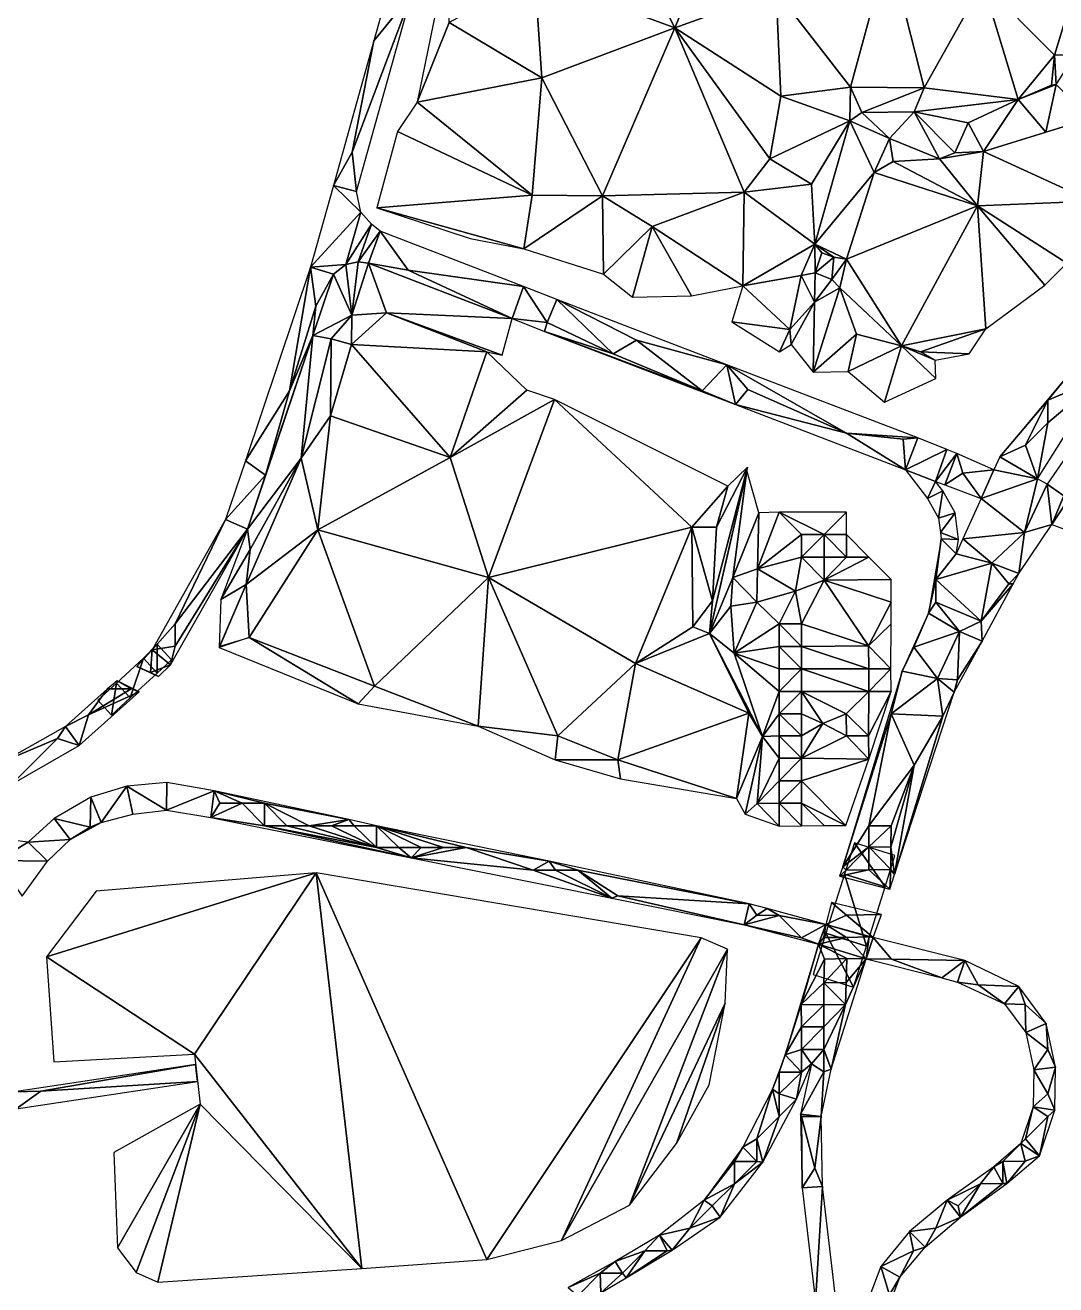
# Model space of a CAD drawing. Extents: x -30359 to 26190, y -30889 to 30041.
# Drawn here: x -3140 to -1629, y 517 to 2364 of the extents above; entities that cross this region are included whole.
import ezdxf

# ---------------------------------------------------------------- set-up
doc = ezdxf.new("R2010")
doc.units = 0

msp = doc.modelspace()

# ---------------------------------------------------------------- linework, layer by layer
at = {"layer": 'mg_to_dxf', "color": 251}
for points in [[(-2628.38, 2340.84), (-2573.38, 2408.84), (-2547.88, 2629.84)], [(-2265, 2510.84), (-2187, 2359.84), (-2119.75, 2521.84)], [(-2119.75, 2521.84), (-2187, 2359.84), (-2038.5, 2413.84)], [(-2564.75, 2250.84), (-2517.75, 2367.84), (-2514.38, 2496.84)], [(-2265, 2510.84), (-2392.25, 2435.84), (-2187, 2359.84)], [(-1929.5, 2272.84), (-1873.88, 2477.84), (-2038.5, 2413.84)], [(-1821.63, 2271.84), (-1873.88, 2477.84), (-1929.5, 2272.84)], [(-1873.88, 2477.84), (-1821.63, 2271.84), (-1735.5, 2425.84)], [(-2382.25, 2286.84), (-2392.25, 2435.84), (-2517.75, 2367.84)], [(-2187, 2359.84), (-2392.25, 2435.84), (-2382.25, 2286.84)], [(-1735.5, 2425.84), (-1821.63, 2271.84), (-1683.5, 2254.84)], [(-1683.5, 2254.84), (-1630.25, 2319.84), (-1735.5, 2425.84)], [(-1735.5, 2425.84), (-1630.25, 2319.84), (-1607.25, 2396.84)], [(-2653.75, 2119.84), (-2573.38, 2408.84), (-2660.25, 2177.84)], [(-2660.25, 2177.84), (-2573.38, 2408.84), (-2628.38, 2340.84)], [(-2187, 2359.84), (-2031.75, 2259.84), (-2038.5, 2413.84)], [(-2031.75, 2259.84), (-1929.5, 2272.84), (-2038.5, 2413.84)], [(-1630.25, 2319.84), (-1599.88, 2320.84), (-1607.25, 2396.84)], [(-2382.25, 2286.84), (-2517.75, 2367.84), (-2564.75, 2250.84)], [(-2187, 2359.84), (-2382.25, 2286.84), (-2293, 2113.84)], [(-2293, 2113.84), (-2085.38, 2118.84), (-2187, 2359.84)], [(-2048, 2167.84), (-2031.75, 2259.84), (-2187, 2359.84)], [(-2048, 2167.84), (-2187, 2359.84), (-2085.38, 2118.84)], [(-2660.25, 2177.84), (-2628.38, 2340.84), (-2687.5, 2128.84)], [(-1683.5, 2254.84), (-1634.63, 2275.84), (-1630.25, 2319.84)], [(-1630.25, 2319.84), (-1634.63, 2275.84), (-1628.25, 2276.84)], [(-1628.25, 2276.84), (-1599.88, 2320.84), (-1630.25, 2319.84)], [(-2564.75, 2250.84), (-2396.25, 2114.84), (-2382.25, 2286.84)], [(-2396.25, 2114.84), (-2293, 2113.84), (-2382.25, 2286.84)], [(-2031.75, 2259.84), (-1930.63, 2223.84), (-1929.5, 2272.84)], [(-1929.5, 2272.84), (-1930.63, 2223.84), (-1912.88, 2235.84)], [(-1912.88, 2235.84), (-1821.63, 2271.84), (-1929.5, 2272.84)], [(-1821.63, 2271.84), (-1912.88, 2235.84), (-1836, 2236.84)], [(-1683.5, 2254.84), (-1821.63, 2271.84), (-1836, 2236.84)], [(-1628.25, 2276.84), (-1634.63, 2275.84), (-1683.5, 2254.84)], [(-1628.25, 2276.84), (-1683.5, 2254.84), (-1643.38, 2206.84)], [(-1578.13, 2226.84), (-1628.25, 2276.84), (-1643.38, 2206.84)], [(-2048, 2167.84), (-1930.63, 2223.84), (-2031.75, 2259.84)], [(-1683.5, 2254.84), (-1836, 2236.84), (-1757.25, 2220.84)], [(-1757.25, 2220.84), (-1734.38, 2178.84), (-1683.5, 2254.84)], [(-1643.38, 2206.84), (-1683.5, 2254.84), (-1734.38, 2178.84)], [(-2396.25, 2114.84), (-2564.75, 2250.84), (-2593.5, 2207.84)], [(-1872.5, 2197.84), (-1912.88, 2235.84), (-1930.63, 2223.84)], [(-1836, 2236.84), (-1912.88, 2235.84), (-1872.5, 2197.84)], [(-1799, 2167.84), (-1836, 2236.84), (-1872.5, 2197.84)], [(-1799, 2167.84), (-1776.75, 2176.84), (-1836, 2236.84)], [(-1757.25, 2220.84), (-1836, 2236.84), (-1776.75, 2176.84)], [(-1986.63, 2130.84), (-1930.63, 2223.84), (-2048, 2167.84)], [(-1981.63, 2042.84), (-1930.63, 2223.84), (-1986.63, 2130.84)], [(-1930.63, 2223.84), (-1981.63, 2042.84), (-1894.63, 2147.84)], [(-1872.5, 2197.84), (-1930.63, 2223.84), (-1894.63, 2147.84)], [(-1734.38, 2178.84), (-1757.25, 2220.84), (-1776.75, 2176.84)], [(-1734.38, 2178.84), (-1575.88, 2105.84), (-1578.13, 2226.84)], [(-2396.25, 2114.84), (-2593.5, 2207.84), (-2624.13, 2095.84)], [(-1872.5, 2197.84), (-1894.63, 2147.84), (-1867.13, 2163.84)], [(-1799, 2167.84), (-1872.5, 2197.84), (-1867.13, 2163.84)], [(-2653.75, 2119.84), (-2660.25, 2177.84), (-2687.5, 2128.84)], [(-2085.38, 2118.84), (-1986.63, 2130.84), (-2048, 2167.84)], [(-1894.63, 2147.84), (-1743.13, 2098.84), (-1867.13, 2163.84)], [(-1867.13, 2163.84), (-1743.13, 2098.84), (-1799, 2167.84)], [(-1743.13, 2098.84), (-1734.38, 2178.84), (-1799, 2167.84)], [(-1799, 2167.84), (-1734.38, 2178.84), (-1776.75, 2176.84)], [(-1734.38, 2178.84), (-1743.13, 2098.84), (-1575.88, 2105.84)], [(-1981.63, 2042.84), (-1935.38, 2020.84), (-1894.63, 2147.84)], [(-1935.38, 2020.84), (-1743.13, 2098.84), (-1894.63, 2147.84)], [(-2721, 2008.84), (-2647.25, 2089.84), (-2687.5, 2128.84)], [(-2687.5, 2128.84), (-2647.25, 2089.84), (-2653.75, 2119.84)], [(-1986.63, 2130.84), (-2085.38, 2118.84), (-1981.63, 2042.84)], [(-2624.13, 2095.84), (-2408.25, 2035.84), (-2396.25, 2114.84)], [(-2396.25, 2114.84), (-2408.25, 2035.84), (-2293, 2113.84)], [(-2408.25, 2035.84), (-2291.5, 1998.84), (-2293, 2113.84)], [(-2293, 2113.84), (-2220.38, 2068.84), (-2085.38, 2118.84)], [(-2293, 2113.84), (-2291.5, 1998.84), (-2220.38, 2068.84)], [(-2087.38, 1981.84), (-2085.38, 2118.84), (-2220.38, 2068.84)], [(-1981.63, 2042.84), (-2085.38, 2118.84), (-2087.38, 1981.84)], [(-1612.25, 2014.84), (-1575.88, 2105.84), (-1743.13, 2098.84)], [(-2647.25, 2089.84), (-2721, 2008.84), (-2669.5, 2012.84)], [(-2631.75, 2071.84), (-2647.25, 2089.84), (-2669.5, 2012.84)], [(-2487.25, 2050.84), (-2408.25, 2035.84), (-2624.13, 2095.84)], [(-1854.88, 1893.84), (-1743.13, 2098.84), (-1935.38, 2020.84)], [(-1854.88, 1893.84), (-1731.38, 1918.84), (-1743.13, 2098.84)], [(-1731.38, 1918.84), (-1644.5, 1982.84), (-1743.13, 2098.84)], [(-1644.5, 1982.84), (-1612.25, 2014.84), (-1743.13, 2098.84)], [(-2669.5, 2012.84), (-2651.13, 2016.84), (-2631.75, 2071.84)], [(-2619.25, 2061.84), (-2631.75, 2071.84), (-2651.13, 2016.84)], [(-2291.5, 1998.84), (-2249, 1964.84), (-2220.38, 2068.84)], [(-2249, 1964.84), (-2162.88, 1966.84), (-2220.38, 2068.84)], [(-2162.88, 1966.84), (-2087.38, 1981.84), (-2220.38, 2068.84)], [(-2636, 2014.84), (-2619.25, 2061.84), (-2651.13, 2016.84)], [(-2619.25, 2061.84), (-2636, 2014.84), (-2578.25, 2004.84)], [(-2619.25, 2061.84), (-2578.25, 2004.84), (-2408.75, 1980.84)], [(-2001.75, 1996.84), (-1981.63, 2042.84), (-2087.38, 1981.84)], [(-1981.63, 2042.84), (-2001.75, 1996.84), (-1981.5, 2000.84)], [(-1981.63, 2042.84), (-1981.5, 2000.84), (-1971.38, 2029.84)], [(-1981.63, 2042.84), (-1971.38, 2029.84), (-1953.75, 2023.84)], [(-1981.63, 2042.84), (-1953.75, 2023.84), (-1935.38, 2020.84)], [(-2660.5, 1938.84), (-2651.13, 2016.84), (-2669.5, 2012.84)], [(-2660.5, 1938.84), (-2636, 2014.84), (-2651.13, 2016.84)], [(-2609.75, 1941.84), (-2636, 2014.84), (-2660.5, 1938.84)], [(-2425.63, 1933.84), (-2636, 2014.84), (-2609.75, 1941.84)], [(-2636, 2014.84), (-2425.63, 1933.84), (-2578.25, 2004.84)], [(-1953.75, 2023.84), (-1971.38, 2029.84), (-1981.5, 2000.84)], [(-1981.5, 2000.84), (-1956.88, 1990.84), (-1953.75, 2023.84)], [(-1953.75, 2023.84), (-1956.88, 1990.84), (-1935.38, 2020.84)], [(-1956.88, 1990.84), (-1945, 1978.84), (-1935.38, 2020.84)], [(-1935.38, 2020.84), (-1945, 1978.84), (-1854.88, 1893.84)], [(-2721, 2008.84), (-2816.75, 1724.84), (-2752.25, 1827.84)], [(-2721, 2008.84), (-2752.25, 1827.84), (-2713.63, 1951.84)], [(-2669.5, 2012.84), (-2721, 2008.84), (-2687.38, 1998.84)], [(-2721, 2008.84), (-2713.63, 1951.84), (-2687.38, 1998.84)], [(-2660.5, 1938.84), (-2687.38, 1998.84), (-2717.63, 1908.84)], [(-2713.63, 1951.84), (-2717.63, 1908.84), (-2687.38, 1998.84)], [(-2660.5, 1938.84), (-2669.5, 2012.84), (-2687.38, 1998.84)], [(-2578.25, 2004.84), (-2425.63, 1933.84), (-2408.75, 1980.84)], [(-2001.75, 1996.84), (-2087.38, 1981.84), (-2018.63, 1917.84)], [(-1982.25, 1957.84), (-2001.75, 1996.84), (-2018.63, 1917.84)], [(-1981.5, 2000.84), (-2001.75, 1996.84), (-1982.25, 1957.84)], [(-1956.88, 1990.84), (-1981.5, 2000.84), (-1982.25, 1957.84)], [(-2425.63, 1933.84), (-2374.5, 1927.84), (-2408.75, 1980.84)], [(-2359.88, 1961.84), (-2408.75, 1980.84), (-2374.5, 1927.84)], [(-2087.38, 1981.84), (-2103.5, 1928.84), (-2018.63, 1917.84)], [(-1945, 1978.84), (-1984.38, 1854.84), (-1920.75, 1910.84)], [(-1982.25, 1957.84), (-1984.38, 1854.84), (-1945, 1978.84)], [(-1956.88, 1990.84), (-1982.25, 1957.84), (-1945, 1978.84)], [(-1945, 1978.84), (-1920.75, 1910.84), (-1854.88, 1893.84)], [(-2374.5, 1927.84), (-2277.38, 1881.84), (-2359.88, 1961.84)], [(-2277.38, 1881.84), (-2243.5, 1901.84), (-2359.88, 1961.84)], [(-2243.5, 1901.84), (-2111, 1865.84), (-2359.88, 1961.84)], [(-1982.25, 1957.84), (-2018.63, 1917.84), (-2016.38, 1895.84)], [(-1984.38, 1854.84), (-1982.25, 1957.84), (-2016.38, 1895.84)], [(-2717.63, 1908.84), (-2713.63, 1951.84), (-2752.25, 1827.84)], [(-2609.75, 1941.84), (-2660.88, 1895.84), (-2462.88, 1884.84)], [(-2609.75, 1941.84), (-2660.5, 1938.84), (-2660.88, 1895.84)], [(-2609.75, 1941.84), (-2462.88, 1884.84), (-2440.38, 1879.84)], [(-2440.38, 1879.84), (-2425.63, 1933.84), (-2609.75, 1941.84)], [(-2690.75, 1903.84), (-2660.5, 1938.84), (-2717.63, 1908.84)], [(-2690.75, 1903.84), (-2660.88, 1895.84), (-2660.5, 1938.84)], [(-2374.5, 1927.84), (-2425.63, 1933.84), (-2378, 1914.84)], [(-2277.38, 1881.84), (-2374.5, 1927.84), (-2378, 1914.84)], [(-2033.63, 1884.84), (-2018.63, 1917.84), (-2103.5, 1928.84)], [(-2717.63, 1908.84), (-2813.5, 1624.84), (-2735.13, 1728.84)], [(-2717.63, 1908.84), (-2752.25, 1827.84), (-2787.13, 1703.84)], [(-2690.75, 1903.84), (-2717.63, 1908.84), (-2735.13, 1728.84)], [(-2691.88, 1790.84), (-2690.75, 1903.84), (-2735.13, 1728.84)], [(-2691.88, 1790.84), (-2660.88, 1895.84), (-2690.75, 1903.84)], [(-2378, 1914.84), (-2147.13, 1827.84), (-2277.38, 1881.84)], [(-2098, 1807.84), (-2147.13, 1827.84), (-2378, 1914.84)], [(-2033.63, 1884.84), (-2016.38, 1895.84), (-2018.63, 1917.84)], [(-1920.75, 1910.84), (-1984.38, 1854.84), (-1933.13, 1855.84)], [(-1920.75, 1910.84), (-1933.13, 1855.84), (-1854.88, 1893.84)], [(-1731.38, 1918.84), (-1854.88, 1893.84), (-1827, 1884.84)], [(-1827, 1884.84), (-1755.5, 1881.84), (-1731.38, 1918.84)], [(-2516.63, 1729.84), (-2660.88, 1895.84), (-2691.88, 1790.84)], [(-2516.63, 1729.84), (-2462.88, 1884.84), (-2660.88, 1895.84)], [(-2516.63, 1729.84), (-2404, 1828.84), (-2462.88, 1884.84)], [(-2277.38, 1881.84), (-2147.13, 1827.84), (-2243.5, 1901.84)], [(-2147.13, 1827.84), (-2111, 1865.84), (-2243.5, 1901.84)], [(-1933.13, 1855.84), (-1879.75, 1810.84), (-1854.88, 1893.84)], [(-1854.88, 1893.84), (-1879.75, 1810.84), (-1804.63, 1845.84)], [(-1827, 1884.84), (-1854.88, 1893.84), (-1805.38, 1872.84)], [(-1804.63, 1845.84), (-1805.38, 1872.84), (-1854.88, 1893.84)], [(-1755.5, 1881.84), (-1827, 1884.84), (-1805.38, 1872.84)], [(-2098, 1807.84), (-2111, 1865.84), (-2147.13, 1827.84)], [(-2098, 1807.84), (-2080.13, 1829.84), (-2111, 1865.84)], [(-2111, 1865.84), (-1935.38, 1765.84), (-1831, 1758.84)], [(-2080.13, 1829.84), (-1935.38, 1765.84), (-2111, 1865.84)], [(-1710.75, 1730.84), (-1640.25, 1813.84), (-1591.38, 1873.84)], [(-1591.38, 1873.84), (-1640.25, 1813.84), (-1562, 1846.84)], [(-2516.63, 1729.84), (-2363.75, 1814.84), (-2404, 1828.84)], [(-2098, 1807.84), (-1935.38, 1765.84), (-2080.13, 1829.84)], [(-1640.38, 1780.84), (-1655.25, 1698.84), (-1562, 1846.84)], [(-1640.25, 1813.84), (-1640.38, 1780.84), (-1562, 1846.84)], [(-2752.25, 1827.84), (-2816.75, 1724.84), (-2787.13, 1703.84)], [(-2363.75, 1814.84), (-2516.63, 1729.84), (-2460.25, 1553.84)], [(-2162.25, 1627.84), (-2363.75, 1814.84), (-2460.25, 1553.84)], [(-2363.75, 1814.84), (-2162.25, 1627.84), (-2109.38, 1687.84)], [(-1710.75, 1730.84), (-1673.13, 1747.84), (-1640.25, 1813.84)], [(-1640.25, 1813.84), (-1673.13, 1747.84), (-1640.38, 1780.84)], [(-2098, 1807.84), (-1849, 1711.84), (-1935.38, 1765.84)], [(-2710.5, 1623.84), (-2691.88, 1790.84), (-2735.13, 1728.84)], [(-2516.63, 1729.84), (-2691.88, 1790.84), (-2710.5, 1623.84)], [(-1673.13, 1747.84), (-1655.25, 1698.84), (-1640.38, 1780.84)], [(-1831, 1758.84), (-1935.38, 1765.84), (-1852.25, 1756.84)], [(-1935.38, 1765.84), (-1849, 1711.84), (-1852.25, 1756.84)], [(-1852.25, 1756.84), (-1849, 1711.84), (-1831, 1758.84)], [(-1831, 1758.84), (-1849, 1711.84), (-1788.25, 1741.84)], [(-1588.88, 1766.84), (-1641.38, 1690.84), (-1617, 1673.84)], [(-1849, 1711.84), (-1805, 1694.84), (-1788.25, 1741.84)], [(-1788.25, 1741.84), (-1805, 1694.84), (-1773.75, 1735.84)], [(-1710.75, 1730.84), (-1655.25, 1698.84), (-1673.13, 1747.84)], [(-2787.13, 1703.84), (-2816.75, 1724.84), (-2845.75, 1638.84)], [(-2735.13, 1728.84), (-2809.88, 1594.84), (-2815.63, 1543.84)], [(-2710.5, 1623.84), (-2735.13, 1728.84), (-2815.63, 1543.84)], [(-2735.13, 1728.84), (-2813.5, 1624.84), (-2809.88, 1594.84)], [(-2710.5, 1623.84), (-2460.25, 1553.84), (-2516.63, 1729.84)], [(-1805, 1694.84), (-1791.38, 1689.84), (-1773.75, 1735.84)], [(-1764.88, 1706.84), (-1773.75, 1735.84), (-1791.38, 1689.84)], [(-1773.75, 1735.84), (-1764.88, 1706.84), (-1719.5, 1711.84)], [(-1710.75, 1730.84), (-1719.5, 1711.84), (-1655.25, 1698.84)], [(-2813.5, 1624.84), (-2787.13, 1703.84), (-2845.75, 1638.84)], [(-2131.75, 1519.84), (-2136.38, 1471.84), (-2080.63, 1715.84)], [(-2081.5, 1710.84), (-2080.63, 1715.84), (-2136.38, 1471.84)], [(-2102, 1553.84), (-2081.5, 1710.84), (-2136.38, 1471.84)], [(-2126.25, 1627.84), (-2131.75, 1519.84), (-2080.63, 1715.84)], [(-2109.38, 1687.84), (-2126.25, 1627.84), (-2080.63, 1715.84)], [(-2102, 1553.84), (-2064.13, 1648.84), (-2081.5, 1710.84)], [(-1805, 1694.84), (-1849, 1711.84), (-1816.75, 1669.84)], [(-1738.13, 1669.84), (-1764.88, 1706.84), (-1791.38, 1689.84)], [(-1738.13, 1669.84), (-1719.5, 1711.84), (-1764.88, 1706.84)], [(-1719.5, 1711.84), (-1738.13, 1669.84), (-1655.25, 1698.84)], [(-2109.38, 1687.84), (-2162.25, 1627.84), (-2126.25, 1627.84)], [(-1794.25, 1680.84), (-1805, 1694.84), (-1816.75, 1669.84)], [(-1800.38, 1640.84), (-1794.25, 1680.84), (-1816.75, 1669.84)], [(-1776.25, 1648.84), (-1794.25, 1680.84), (-1800.38, 1640.84)], [(-1655.25, 1698.84), (-1738.13, 1669.84), (-1674.5, 1619.84)], [(-1641.38, 1690.84), (-1655.25, 1698.84), (-1674.5, 1619.84)], [(-1674.5, 1619.84), (-1634.5, 1631.84), (-1641.38, 1690.84)], [(-1641.38, 1690.84), (-1634.5, 1631.84), (-1617, 1673.84)], [(-1764.88, 1610.84), (-1674.5, 1619.84), (-1738.13, 1669.84)], [(-1634.5, 1631.84), (-1613.75, 1662.84), (-1617, 1673.84)], [(-1634.5, 1631.84), (-1613.13, 1623.84), (-1613.75, 1662.84)], [(-2064.13, 1648.84), (-2102, 1553.84), (-2066, 1566.84)], [(-2034, 1649.84), (-2066, 1566.84), (-2001.25, 1616.84)], [(-2064.13, 1648.84), (-2066, 1566.84), (-2034, 1649.84)], [(-2034, 1649.84), (-2001.25, 1616.84), (-1968.38, 1616.84)], [(-1935.63, 1649.84), (-2034, 1649.84), (-1968.38, 1616.84)], [(-1935.63, 1649.84), (-1968.38, 1616.84), (-1935.63, 1616.84)], [(-1776.25, 1648.84), (-1800.38, 1640.84), (-1797.63, 1619.84)], [(-1776.25, 1648.84), (-1797.63, 1619.84), (-1771.25, 1609.84)], [(-2919.51, 1485.9), (-2845.75, 1638.84), (-2953.51, 1447.75)], [(-2845.75, 1638.84), (-2919.51, 1485.9), (-2813.5, 1624.84)], [(-2460.25, 1553.84), (-2245, 1427.84), (-2162.25, 1627.84)], [(-2162.25, 1627.84), (-2245, 1427.84), (-2160.63, 1481.84)], [(-2162.25, 1627.84), (-2131.75, 1519.84), (-2126.25, 1627.84)], [(-2162.25, 1627.84), (-2160.63, 1481.84), (-2131.75, 1519.84)], [(-1682.75, 1559.84), (-1634.5, 1631.84), (-1674.5, 1619.84)], [(-2919.72, 1453.1), (-2926.4, 1425.97), (-2813.5, 1624.84)], [(-2919.51, 1485.9), (-2919.72, 1453.1), (-2813.5, 1624.84)], [(-2809.88, 1594.84), (-2813.5, 1624.84), (-2852.88, 1521.82)], [(-2811.38, 1465.87), (-2710.5, 1623.84), (-2815.63, 1543.84)], [(-2627.38, 1394.84), (-2710.5, 1623.84), (-2811.38, 1465.87)], [(-2627.38, 1394.84), (-2460.25, 1553.84), (-2710.5, 1623.84)], [(-2001.25, 1616.84), (-2066, 1566.84), (-2001.25, 1583.84)], [(-1968.38, 1616.84), (-2001.25, 1583.84), (-1968.38, 1583.84)], [(-2001.25, 1616.84), (-2001.25, 1583.84), (-1968.38, 1616.84)], [(-1935.63, 1583.84), (-1935.63, 1616.84), (-1968.38, 1616.84)], [(-1968.38, 1583.84), (-1935.63, 1583.84), (-1968.38, 1616.84)], [(-1902.75, 1583.84), (-1935.63, 1616.84), (-1935.63, 1583.84)], [(-1796.5, 1610.84), (-1815, 1501.84), (-1804.38, 1550.84)], [(-1796.5, 1610.84), (-1804.38, 1550.84), (-1774.88, 1588.84)], [(-1797.63, 1619.84), (-1796.5, 1610.84), (-1771.25, 1609.84)], [(-1771.25, 1609.84), (-1796.5, 1610.84), (-1774.88, 1588.84)], [(-1722.38, 1574.84), (-1764.88, 1610.84), (-1774.88, 1588.84)], [(-1722.38, 1574.84), (-1674.5, 1619.84), (-1764.88, 1610.84)], [(-1722.38, 1574.84), (-1682.75, 1559.84), (-1674.5, 1619.84)], [(-2852.88, 1521.82), (-2815.63, 1543.84), (-2809.88, 1594.84)], [(-1804.38, 1550.84), (-1722.38, 1574.84), (-1774.88, 1588.84)], [(-2010.25, 1533.84), (-2001.25, 1583.84), (-2066, 1566.84)], [(-1968.38, 1549.84), (-2001.25, 1583.84), (-2010.25, 1533.84)], [(-2001.25, 1583.84), (-1968.38, 1549.84), (-1968.38, 1583.84)], [(-1870, 1550.84), (-1902.75, 1583.84), (-1968.38, 1549.84)], [(-1968.38, 1583.84), (-1968.38, 1549.84), (-1935.63, 1583.84)], [(-1902.75, 1583.84), (-1935.63, 1583.84), (-1968.38, 1549.84)], [(-1804.38, 1550.84), (-1738, 1489.84), (-1722.38, 1574.84)], [(-1697.25, 1544.84), (-1722.38, 1574.84), (-1738, 1489.84)], [(-1682.75, 1559.84), (-1722.38, 1574.84), (-1697.25, 1544.84)], [(-2460.25, 1553.84), (-2627.38, 1394.84), (-2475.63, 1335.84)], [(-2475.63, 1335.84), (-2358.5, 1321.84), (-2460.25, 1553.84)], [(-2460.25, 1553.84), (-2358.5, 1321.84), (-2245, 1427.84)], [(-2105, 1511.84), (-2102, 1553.84), (-2136.38, 1471.84)], [(-2102, 1553.84), (-2105, 1511.84), (-2066.88, 1517.84)], [(-2066.88, 1517.84), (-2066, 1566.84), (-2102, 1553.84)], [(-2010.25, 1533.84), (-2066, 1566.84), (-2066.88, 1517.84)], [(-1691.25, 1544.84), (-1682.75, 1559.84), (-1697.25, 1544.84)], [(-2855.24, 1451.36), (-2854.12, 1453.31), (-2815.63, 1543.84)], [(-2855.24, 1451.36), (-2815.63, 1543.84), (-2852.88, 1521.82)], [(-2854.12, 1453.31), (-2811.38, 1465.87), (-2815.63, 1543.84)], [(-2034, 1485.84), (-2010.25, 1533.84), (-2066.88, 1517.84)], [(-2001.25, 1485.84), (-2010.25, 1533.84), (-2034, 1485.84)], [(-2001.25, 1485.84), (-1968.38, 1549.84), (-2010.25, 1533.84)], [(-2001.25, 1485.84), (-1903, 1453.84), (-1968.38, 1549.84)], [(-1870.13, 1517.84), (-1870, 1550.84), (-1968.38, 1549.84)], [(-1903, 1453.84), (-1870.13, 1517.84), (-1968.38, 1549.84)], [(-1804.38, 1550.84), (-1815, 1501.84), (-1804.38, 1517.84)], [(-1738, 1489.84), (-1804.38, 1550.84), (-1804.38, 1517.84)], [(-1691.25, 1544.84), (-1697.25, 1544.84), (-1738, 1489.84)], [(-1691.25, 1544.84), (-1738, 1489.84), (-1736.5, 1460.84)], [(-2131.75, 1519.84), (-2160.63, 1481.84), (-2136.38, 1471.84)], [(-2100.25, 1442.84), (-2066.88, 1517.84), (-2105, 1511.84)], [(-2100.25, 1442.84), (-2034, 1485.84), (-2066.88, 1517.84)], [(-1903, 1453.84), (-1870, 1485.84), (-1870.13, 1517.84)], [(-1815, 1501.84), (-1769.88, 1474.84), (-1804.38, 1517.84)], [(-1804.38, 1517.84), (-1769.88, 1474.84), (-1738, 1489.84)], [(-2100.25, 1442.84), (-2105, 1511.84), (-2136.38, 1471.84)], [(-1815, 1501.84), (-1853.88, 1416.84), (-1836.75, 1451.84)], [(-1815, 1501.84), (-1836.75, 1451.84), (-1769.88, 1474.84)], [(-2919.51, 1485.9), (-2953.51, 1447.75), (-2919.72, 1453.1)], [(-2245, 1427.84), (-2136.38, 1471.84), (-2160.63, 1481.84)], [(-2034, 1452.84), (-2034, 1485.84), (-2100.25, 1442.84)], [(-2001.25, 1452.84), (-2001.25, 1485.84), (-2034, 1485.84)], [(-2034, 1452.84), (-2001.25, 1452.84), (-2034, 1485.84)], [(-2001.25, 1452.84), (-1903, 1453.84), (-2001.25, 1485.84)], [(-1870.38, 1419.84), (-1870, 1485.84), (-1903, 1453.84)], [(-1738, 1489.84), (-1769.88, 1474.84), (-1736.5, 1460.84)], [(-2855.24, 1451.36), (-2651.13, 1368.84), (-2811.38, 1465.87)], [(-2811.38, 1465.87), (-2651.13, 1368.84), (-2627.38, 1394.84)], [(-2245, 1427.84), (-2078.63, 1354.84), (-2136.38, 1471.84)], [(-2078.63, 1354.84), (-2058.63, 1320.84), (-2136.38, 1471.84)], [(-2100.25, 1442.84), (-2136.38, 1471.84), (-2058.63, 1320.84)], [(-1769.88, 1474.84), (-1836.75, 1451.84), (-1802.25, 1405.84)], [(-1769.88, 1474.84), (-1802.25, 1405.84), (-1772.75, 1403.84)], [(-1736.5, 1460.84), (-1772.75, 1403.84), (-1777.5, 1385.84)], [(-1736.5, 1460.84), (-1769.88, 1474.84), (-1772.75, 1403.84)], [(-2976.04, 1423.61), (-2955.66, 1414.45), (-2953.51, 1447.75)], [(-2946.23, 1456.3), (-2965.83, 1435.58), (-2945.9, 1413.87)], [(-2955.66, 1414.45), (-2926.4, 1425.97), (-2953.51, 1447.75)], [(-2953.51, 1447.75), (-2926.4, 1425.97), (-2919.72, 1453.1)], [(-2945.9, 1413.87), (-2924.96, 1433.1), (-2946.23, 1456.3)], [(-2034, 1452.84), (-2100.25, 1442.84), (-2034, 1419.84)], [(-2034, 1419.84), (-2100.25, 1442.84), (-2034, 1386.84)], [(-2100.25, 1442.84), (-2058.63, 1320.84), (-2034, 1386.84)], [(-2001.25, 1419.84), (-2001.25, 1452.84), (-2034, 1452.84)], [(-2001.25, 1419.84), (-2034, 1452.84), (-2034, 1419.84)], [(-1902.75, 1419.84), (-1903, 1453.84), (-2001.25, 1452.84)], [(-2001.25, 1419.84), (-1902.75, 1419.84), (-2001.25, 1452.84)], [(-1870.38, 1419.84), (-1903, 1453.84), (-1902.75, 1419.84)], [(-1836.75, 1451.84), (-1853.88, 1416.84), (-1802.25, 1405.84)], [(-2965.83, 1435.58), (-3005.48, 1399.2), (-2985.56, 1377.49)], [(-2985.56, 1377.49), (-2945.9, 1413.87), (-2965.83, 1435.58)], [(-2976.04, 1423.61), (-2944.03, 1408.76), (-2955.66, 1414.45)], [(-2955.66, 1414.45), (-2944.03, 1408.76), (-2926.4, 1425.97)], [(-2358.5, 1321.84), (-2270.75, 1286.84), (-2245, 1427.84)], [(-2245, 1427.84), (-2270.75, 1286.84), (-2078.63, 1354.84)], [(-2001.25, 1419.84), (-2034, 1419.84), (-2034, 1386.84)], [(-2001.25, 1419.84), (-2034, 1386.84), (-2001.25, 1386.84)], [(-2001.25, 1419.84), (-1902.75, 1386.84), (-1902.75, 1419.84)], [(-1902.75, 1386.84), (-2001.25, 1419.84), (-2001.25, 1386.84)], [(-1941.01, 1129.95), (-1869.88, 1353.84), (-1853.88, 1416.84)], [(-1870.38, 1419.84), (-1902.75, 1419.84), (-1902.75, 1386.84)], [(-1870, 1386.84), (-1870.38, 1419.84), (-1902.75, 1386.84)], [(-1802.25, 1405.84), (-1853.88, 1416.84), (-1869.88, 1353.84)], [(-1794.25, 1350.84), (-1802.25, 1405.84), (-1869.88, 1353.84)], [(-1802.25, 1405.84), (-1794.25, 1350.84), (-1777.5, 1385.84)], [(-1772.75, 1403.84), (-1802.25, 1405.84), (-1777.5, 1385.84)], [(-3018.88, 1390.5), (-3080.51, 1335.51), (-3046.49, 1352.54)], [(-2972.2, 1386.26), (-3046.49, 1352.54), (-3060.27, 1307.53)], [(-3018.88, 1390.5), (-3046.49, 1352.54), (-2984.2, 1390.69)], [(-2972.2, 1386.26), (-2984.2, 1390.69), (-3046.49, 1352.54)], [(-3005.48, 1399.2), (-3033.04, 1373.94), (-3013.12, 1352.22)], [(-3018.88, 1390.5), (-2984.2, 1390.69), (-3004.61, 1402.61)], [(-3013.12, 1352.22), (-2985.56, 1377.49), (-3005.48, 1399.2)], [(-2984.2, 1390.69), (-2972.2, 1386.26), (-3004.61, 1402.61)], [(-2627.38, 1394.84), (-2651.13, 1368.84), (-2475.63, 1335.84)], [(-2034, 1353.84), (-2034, 1386.84), (-2058.63, 1320.84)], [(-2034, 1353.84), (-2001.25, 1353.84), (-2001.25, 1386.84)], [(-2001.25, 1386.84), (-2034, 1386.84), (-2034, 1353.84)], [(-1902.75, 1386.84), (-2001.25, 1386.84), (-1936.13, 1353.84)], [(-2001.25, 1353.84), (-1970.13, 1339.84), (-2001.25, 1386.84)], [(-1936.13, 1353.84), (-2001.25, 1386.84), (-1970.13, 1339.84)], [(-1902.75, 1386.84), (-1936.13, 1353.84), (-1903.25, 1321.84)], [(-1870, 1386.84), (-1902.75, 1386.84), (-1903.25, 1321.84)], [(-1870, 1386.84), (-1903.25, 1321.84), (-1902.63, 1287.84)], [(-1794.25, 1350.84), (-1864.95, 1118.47), (-1777.5, 1385.84)], [(-3046.49, 1352.54), (-3080.51, 1335.51), (-3060.27, 1307.53)], [(-2270.75, 1286.84), (-2096.62, 1229.84), (-2078.63, 1354.84)], [(-2096.62, 1229.84), (-2058.63, 1320.84), (-2078.63, 1354.84)], [(-2034, 1321.84), (-2034, 1353.84), (-2058.63, 1320.84)], [(-2001.25, 1321.84), (-2034, 1353.84), (-2034, 1321.84)], [(-2001.25, 1321.84), (-2001.25, 1353.84), (-2034, 1353.84)], [(-2001.25, 1321.84), (-1970.13, 1339.84), (-2001.25, 1353.84)], [(-1936.13, 1353.84), (-1970.13, 1339.84), (-1935.5, 1321.84)], [(-1941.01, 1129.95), (-1902.76, 1189.91), (-1869.88, 1353.84)], [(-1903.25, 1321.84), (-1936.13, 1353.84), (-1935.5, 1321.84)], [(-1869.88, 1353.84), (-1902.76, 1189.91), (-1836.25, 1278.84)], [(-1869.88, 1353.84), (-1836.25, 1278.84), (-1794.25, 1350.84)], [(-1836.25, 1278.84), (-1864.95, 1118.47), (-1794.25, 1350.84)], [(-3092.27, 1318.1), (-3080.51, 1335.51), (-3170.5, 1284.84)], [(-3060.27, 1307.53), (-3080.51, 1335.51), (-3092.27, 1318.1)], [(-2475.63, 1335.84), (-2362.75, 1286.84), (-2358.5, 1321.84)], [(-2001.25, 1288.84), (-1970.13, 1339.84), (-2001.25, 1321.84)], [(-1935.5, 1321.84), (-1970.13, 1339.84), (-2001.25, 1288.84)], [(-3159, 1250.84), (-3092.27, 1318.1), (-3170.5, 1284.84)], [(-3060.27, 1307.53), (-3092.27, 1318.1), (-3159, 1250.84)], [(-2358.5, 1321.84), (-2362.75, 1286.84), (-2270.75, 1286.84)], [(-2096.62, 1229.84), (-2084.15, 1206.8), (-2058.63, 1320.84)], [(-2058.63, 1320.84), (-2084.15, 1206.8), (-2066.38, 1222.83)], [(-2066.38, 1222.83), (-2034.25, 1288.84), (-2058.63, 1320.84)], [(-2034.25, 1288.84), (-2034, 1321.84), (-2058.63, 1320.84)], [(-2034.25, 1288.84), (-2001.25, 1288.84), (-2034, 1321.84)], [(-2034, 1321.84), (-2001.25, 1288.84), (-2001.25, 1321.84)], [(-1935.5, 1321.84), (-2001.25, 1288.84), (-1902.63, 1287.84)], [(-1903.25, 1321.84), (-1935.5, 1321.84), (-1902.63, 1287.84)], [(-2362.75, 1286.84), (-2266.63, 1258.84), (-2270.75, 1286.84)], [(-2270.75, 1286.84), (-2266.63, 1258.84), (-2096.62, 1229.84)], [(-2066.38, 1222.83), (-2034, 1255.84), (-2034.25, 1288.84)], [(-2034.25, 1288.84), (-2034, 1255.84), (-2001.25, 1288.84)], [(-2034, 1255.84), (-2001.25, 1255.84), (-2001.25, 1288.84)], [(-2001.25, 1255.84), (-1902.63, 1287.84), (-2001.25, 1288.84)], [(-1902.63, 1287.84), (-2001.25, 1255.84), (-1936.3, 1190.21)], [(-1902.76, 1189.91), (-1870.13, 1189.84), (-1836.25, 1278.84)], [(-1836.25, 1278.84), (-1870.13, 1189.84), (-1870.18, 1158.59)], [(-1864.95, 1118.47), (-1836.25, 1278.84), (-1870.18, 1158.59)], [(-3043.25, 1231.84), (-3028.25, 1194.84), (-2990.38, 1247.78)], [(-2981.5, 1206.84), (-2990.38, 1247.78), (-3028.25, 1194.84)], [(-2931.63, 1253.16), (-2990.38, 1247.78), (-2932.38, 1212.84)], [(-2932.38, 1212.84), (-2990.38, 1247.78), (-2981.5, 1206.84)], [(-2931.63, 1253.16), (-2932.38, 1212.84), (-2862.28, 1240.97)], [(-2932.38, 1212.84), (-2867.5, 1201.84), (-2862.28, 1240.97)], [(-2862.28, 1240.97), (-2867.5, 1201.84), (-2854.29, 1222.89)], [(-2862.28, 1240.97), (-2821.57, 1222.88), (-2788.72, 1222.93)], [(-2862.28, 1240.97), (-2788.72, 1222.93), (-2664.88, 1198.97)], [(-2862.28, 1240.97), (-2854.29, 1222.89), (-2821.57, 1222.88)], [(-2034, 1255.84), (-2066.38, 1222.83), (-2034, 1222.84)], [(-2034, 1222.84), (-2001.25, 1255.84), (-2034, 1255.84)], [(-2001.25, 1255.84), (-2034, 1222.84), (-2001.25, 1222.84)], [(-2001.25, 1222.84), (-1936.3, 1190.21), (-2001.25, 1255.84)], [(-3043.25, 1231.84), (-3097, 1200.84), (-3044.38, 1187.84)], [(-3043.25, 1231.84), (-3044.38, 1187.84), (-3028.25, 1194.84)], [(-2854.29, 1222.89), (-2867.5, 1201.84), (-2821.57, 1222.88)], [(-2821.57, 1222.88), (-2867.5, 1201.84), (-2788.63, 1189.84)], [(-2788.72, 1222.93), (-2821.57, 1222.88), (-2788.63, 1189.84)], [(-2755.88, 1189.84), (-2788.72, 1222.93), (-2788.63, 1189.84)], [(-2788.72, 1222.93), (-2723, 1189.84), (-2664.88, 1198.97)], [(-2788.72, 1222.93), (-2755.88, 1189.84), (-2723, 1189.84)], [(-2066.38, 1222.83), (-2084.15, 1206.8), (-2034.27, 1189.34)], [(-2034, 1222.84), (-2066.38, 1222.83), (-2034.27, 1189.34)], [(-2001.27, 1189.77), (-2034, 1222.84), (-2034.27, 1189.34)], [(-2001.25, 1222.84), (-2034, 1222.84), (-2001.27, 1189.77)], [(-2001.25, 1222.84), (-2001.27, 1189.77), (-1968.32, 1190.15)], [(-1936.3, 1190.21), (-2001.25, 1222.84), (-1968.32, 1190.15)], [(-3073.75, 1169.84), (-3097, 1200.84), (-3135.13, 1165.84)], [(-3044.38, 1187.84), (-3097, 1200.84), (-3073.75, 1169.84)], [(-2788.63, 1189.84), (-2867.5, 1201.84), (-2573.5, 1142.84)], [(-3044.38, 1187.84), (-3073.75, 1169.84), (-3028.25, 1194.84)], [(-2755.88, 1189.84), (-2788.63, 1189.84), (-2624.63, 1157.84)], [(-2788.63, 1189.84), (-2573.5, 1142.84), (-2624.63, 1157.84)], [(-2755.88, 1189.84), (-2624.63, 1157.84), (-2723, 1189.84)], [(-2723, 1189.84), (-2690.26, 1189.92), (-2664.88, 1198.97)], [(-2723, 1189.84), (-2624.63, 1157.84), (-2690.26, 1189.92)], [(-2690.26, 1189.92), (-2657.39, 1189.99), (-2664.88, 1198.97)], [(-2690.26, 1189.92), (-2624.63, 1157.84), (-2657.39, 1189.99)], [(-2657.39, 1189.99), (-2624.6, 1190.01), (-2664.88, 1198.97)], [(-2657.39, 1189.99), (-2624.63, 1157.84), (-2624.6, 1190.01)], [(-2624.63, 1157.84), (-2591.75, 1157.84), (-2624.6, 1190.01)], [(-2526.11, 1157.9), (-2493.23, 1157.93), (-2624.6, 1190.01)], [(-2559, 1157.85), (-2526.11, 1157.9), (-2624.6, 1190.01)], [(-2493.23, 1157.93), (-2371.49, 1137.87), (-2624.6, 1190.01)], [(-2591.75, 1157.84), (-2559, 1157.85), (-2624.6, 1190.01)], [(-1941.01, 1129.95), (-1902.64, 1159.23), (-1902.76, 1189.91)], [(-1902.76, 1189.91), (-1902.64, 1159.23), (-1870.13, 1189.84)], [(-1902.64, 1159.23), (-1870.18, 1158.59), (-1870.13, 1189.84)], [(-3159, 1168.84), (-3179.88, 1138.84), (-3135.13, 1165.84)], [(-3106.88, 1137.84), (-3135.13, 1165.84), (-3179.88, 1138.84)], [(-3106.88, 1137.84), (-3073.75, 1169.84), (-3135.13, 1165.84)], [(-1923.88, 1165.09), (-1938.3, 1119.16), (-1878.75, 1100.51)], [(-1878.75, 1100.51), (-1864.35, 1146.41), (-1923.88, 1165.09)], [(-2624.63, 1157.84), (-2573.5, 1142.84), (-2591.75, 1157.84)], [(-2591.75, 1157.84), (-2573.5, 1142.84), (-2559, 1157.85)], [(-2526.11, 1157.9), (-2573.5, 1142.84), (-2493.23, 1157.93)], [(-2573.5, 1142.84), (-2394.86, 1124.89), (-2493.23, 1157.93)], [(-2559, 1157.85), (-2573.5, 1142.84), (-2526.11, 1157.9)], [(-2493.23, 1157.93), (-2394.86, 1124.89), (-2371.49, 1137.87)], [(-1941.01, 1129.95), (-1935.92, 1124.93), (-1902.64, 1159.23)], [(-1902.64, 1159.23), (-1935.92, 1124.93), (-1902.8, 1125.37)], [(-1902.64, 1159.23), (-1902.8, 1125.37), (-1870.19, 1125.6)], [(-1902.64, 1159.23), (-1870.19, 1125.6), (-1870.18, 1158.59)], [(-1870.19, 1125.6), (-1864.95, 1118.47), (-1870.18, 1158.59)], [(-3143.88, 1086.84), (-3106.88, 1137.84), (-3179.88, 1138.84)], [(-2573.5, 1142.84), (-2279.51, 1083.92), (-2394.86, 1124.89)], [(-2371.49, 1137.87), (-2394.86, 1124.89), (-2362.13, 1124.84)], [(-2362.13, 1124.84), (-2329.25, 1124.84), (-2371.49, 1137.87)], [(-2329.25, 1124.84), (-2078.11, 1075.66), (-2371.49, 1137.87)], [(-1935.92, 1124.93), (-1941.01, 1129.95), (-1945.82, 1116.15)], [(-2712.75, 1120.84), (-2712.75, 1120.84), (-3108.25, 997.84), (-2891.25, 854.84)], [(-2712.75, 1120.84), (-2712.75, 1120.84), (-3035.25, 1093.84), (-3108.25, 997.84)], [(-2891.25, 854.84), (-2891.25, 854.84), (-2645.88, 540.84), (-2712.75, 1120.84)], [(-2712.75, 1120.84), (-2712.75, 1120.84), (-2462.63, 553.84), (-2148.5, 1025.84)], [(-2712.75, 1120.84), (-2712.75, 1120.84), (-2645.88, 540.84), (-2462.63, 553.84)], [(-2394.86, 1124.89), (-2279.51, 1083.92), (-2362.13, 1124.84)], [(-2362.13, 1124.84), (-2279.51, 1083.92), (-2329.25, 1124.84)], [(-2279.51, 1083.92), (-2270.64, 1086.96), (-2329.25, 1124.84)], [(-2270.64, 1086.96), (-2078.11, 1075.66), (-2329.25, 1124.84)], [(-1938.3, 1119.16), (-1965.55, 1032.29), (-1906.02, 1013.63)], [(-1902.8, 1125.37), (-1935.92, 1124.93), (-1945.82, 1116.15)], [(-1871.96, 1097.05), (-1902.8, 1125.37), (-1945.82, 1116.15)], [(-1906.02, 1013.63), (-1878.75, 1100.51), (-1938.3, 1119.16)], [(-1902.8, 1125.37), (-1871.96, 1097.05), (-1870.19, 1125.6)], [(-1871.96, 1097.05), (-1864.95, 1118.47), (-1870.19, 1125.6)], [(-2279.51, 1083.92), (-2085.38, 1044.85), (-2270.64, 1086.96)], [(-2085.38, 1044.85), (-2078.11, 1075.66), (-2270.64, 1086.96)], [(-2066.96, 1058.69), (-2078.11, 1075.66), (-2085.38, 1044.85)], [(-2051.94, 1068.56), (-2078.11, 1075.66), (-2066.96, 1058.69)], [(-1957.23, 1077.59), (-1965.67, 1045.31), (-1935.53, 1059)], [(-1884.21, 1059.59), (-1957.23, 1077.59), (-1935.53, 1059)], [(-2034.05, 1058.55), (-2066.96, 1058.69), (-2085.38, 1044.85)], [(-2001.25, 1025.75), (-2034.05, 1058.55), (-2085.38, 1044.85)], [(-2066.96, 1058.69), (-2034.05, 1058.55), (-2051.94, 1068.56)], [(-2034.05, 1058.55), (-1965.67, 1045.31), (-2051.94, 1068.56)], [(-2001.25, 1025.75), (-1965.67, 1045.31), (-2034.05, 1058.55)], [(-1935.53, 1059), (-1965.67, 1045.31), (-1896.28, 1026.16)], [(-1884.21, 1059.59), (-1935.53, 1059), (-1896.28, 1026.16)], [(-1976.39, 1016.38), (-2001.25, 1025.75), (-2085.38, 1044.85)], [(-1976.39, 1016.38), (-1965.67, 1045.31), (-2001.25, 1025.75)], [(-1965.67, 1045.31), (-1976.39, 1016.38), (-1968.41, 1026.22)], [(-1965.67, 1045.31), (-1968.41, 1026.22), (-1935.58, 1026.22)], [(-1902.36, 1027.13), (-1965.67, 1045.31), (-1935.58, 1026.22)], [(-1965.67, 1045.31), (-1902.36, 1027.13), (-1896.28, 1026.16)], [(-2148.5, 1025.84), (-2148.5, 1025.84), (-2462.63, 553.84), (-2353.25, 581.84)], [(-2148.5, 1025.84), (-2148.5, 1025.84), (-2353.25, 581.84), (-2109.88, 1008.84)], [(-1976.39, 1016.38), (-2025.39, 853.84), (-2001.8, 927.63)], [(-1967.88, 994.18), (-1976.39, 1016.38), (-2001.8, 927.63)], [(-1965.55, 1032.29), (-1984.52, 971.96), (-1924.99, 953.28)], [(-1935.58, 1026.22), (-1976.39, 1016.38), (-1906.75, 994.94)], [(-1935.58, 1026.22), (-1968.41, 1026.22), (-1976.39, 1016.38)], [(-1934.99, 995.37), (-1976.39, 1016.38), (-1967.88, 994.18)], [(-1906.75, 994.94), (-1976.39, 1016.38), (-1934.99, 995.37)], [(-1924.99, 953.28), (-1906.02, 1013.63), (-1965.55, 1032.29)], [(-1902.36, 1027.13), (-1935.58, 1026.22), (-1906.75, 994.94)], [(-1902.36, 1027.13), (-1906.75, 994.94), (-1896.28, 1026.16)], [(-1896.28, 1026.16), (-1906.75, 994.94), (-1869.28, 994.17)], [(-1761.79, 992.15), (-1896.28, 1026.16), (-1869.28, 994.17)], [(-2891.25, 854.84), (-2891.25, 854.84), (-3108.25, 997.84), (-3097.38, 843.84)], [(-2109.88, 1008.84), (-2109.88, 1008.84), (-2353.25, 581.84), (-2253.75, 633.84)], [(-2109.88, 1008.84), (-2109.88, 1008.84), (-2253.75, 633.84), (-2113.38, 929.84)], [(-1968.59, 959.59), (-1967.88, 994.18), (-2001.8, 927.63)], [(-1934.99, 995.37), (-1967.88, 994.18), (-1968.59, 959.59)], [(-1936.02, 960.23), (-1934.99, 995.37), (-1968.59, 959.59)], [(-1906.75, 994.94), (-1936.75, 927.64), (-1958.04, 832.98)], [(-1906.75, 994.94), (-1936.02, 960.23), (-1936.75, 927.64)], [(-1906.75, 994.94), (-1934.99, 995.37), (-1936.02, 960.23)], [(-1869.28, 994.17), (-1906.75, 994.94), (-1795.56, 966.82)], [(-1761.79, 992.15), (-1869.28, 994.17), (-1795.56, 966.82)], [(-1761.79, 992.15), (-1795.56, 966.82), (-1772.85, 960.84)], [(-1742.59, 956.88), (-1761.79, 992.15), (-1772.85, 960.84)], [(-1682.89, 954.07), (-1761.79, 992.15), (-1742.59, 956.88)], [(-1703.65, 928.85), (-1742.59, 956.88), (-1772.85, 960.84)], [(-1968.59, 959.59), (-2001.8, 927.63), (-1968.63, 927.4)], [(-1936.75, 927.64), (-1968.59, 959.59), (-1968.63, 927.4)], [(-1936.02, 960.23), (-1968.59, 959.59), (-1936.75, 927.64)], [(-1703.65, 928.85), (-1682.89, 954.07), (-1742.59, 956.88)], [(-1682.89, 954.07), (-1703.65, 928.85), (-1673.24, 927.88)], [(-1682.89, 954.07), (-1673.24, 927.88), (-1642.51, 899.84)], [(-2113.38, 929.84), (-2113.38, 929.84), (-2253.75, 633.84), (-2184.63, 723.84)], [(-2113.38, 929.84), (-2113.38, 929.84), (-2184.63, 723.84), (-2136.75, 809.84)], [(-2001.8, 927.63), (-2025.39, 853.84), (-2001.38, 894.94)], [(-1968.63, 927.4), (-2001.8, 927.63), (-2001.38, 894.94)], [(-1968.63, 927.4), (-2001.38, 894.94), (-1968.67, 894.94)], [(-1936.75, 927.64), (-1968.75, 861.98), (-1958.04, 832.98)], [(-1936.75, 927.64), (-1968.67, 894.94), (-1968.75, 861.98)], [(-1936.75, 927.64), (-1968.63, 927.4), (-1968.67, 894.94)], [(-1673.24, 927.88), (-1703.65, 928.85), (-1672.38, 886.84)], [(-1673.24, 927.88), (-1672.38, 886.84), (-1642.51, 899.84)], [(-2001.38, 894.94), (-2025.39, 853.84), (-2001.19, 861.81)], [(-1968.67, 894.94), (-2001.38, 894.94), (-2001.19, 861.81)], [(-1968.67, 894.94), (-2001.19, 861.81), (-1968.75, 861.98)], [(-1640.25, 861.84), (-1642.51, 899.84), (-1672.38, 886.84)], [(-1661, 831.84), (-1640.25, 861.84), (-1672.38, 886.84)], [(-1628.88, 835.84), (-1642.51, 899.84), (-1640.25, 861.84)], [(-2891.25, 854.84), (-2891.25, 854.84), (-2882.88, 781.84), (-2645.88, 540.84)], [(-2033.9, 828.82), (-2025.39, 853.84), (-2043.82, 803.83)], [(-2033.9, 828.82), (-2001.25, 828.84), (-2025.39, 853.84)], [(-2025.39, 853.84), (-2001.25, 828.84), (-2001.19, 861.81)], [(-2001.25, 828.84), (-1986.71, 840.83), (-2001.19, 861.81)], [(-1968.75, 861.98), (-2001.19, 861.81), (-1986.71, 840.83)], [(-1968.75, 861.98), (-1986.71, 840.83), (-1968.79, 828.98)], [(-1968.79, 828.98), (-1958.04, 832.98), (-1968.75, 861.98)], [(-1628.88, 835.84), (-1640.25, 861.84), (-1661, 831.84)], [(-3155.25, 799.84), (-3116.38, 800.84), (-2889.63, 839.84)], [(-3116.38, 800.84), (-2886.75, 814.84), (-2889.63, 839.84)], [(-2008.63, 788.85), (-1986.71, 840.83), (-2001.25, 828.84)], [(-2002.63, 766.84), (-1968.79, 828.98), (-1986.71, 840.83)], [(-1972.5, 763.84), (-1958.04, 832.98), (-1968.79, 828.98)], [(-1640.38, 796.84), (-1661, 831.84), (-1661.88, 777.84)], [(-1628.88, 835.84), (-1661, 831.84), (-1640.38, 796.84)], [(-1628.88, 835.84), (-1640.38, 796.84), (-1630, 772.84)], [(-3152.5, 774.84), (-2886.75, 814.84), (-3116.38, 800.84)], [(-2034.04, 796.85), (-2033.9, 828.82), (-2043.82, 803.83)], [(-2034.04, 796.85), (-2001.25, 828.84), (-2033.9, 828.82)], [(-2008.63, 788.85), (-2001.25, 828.84), (-2034.04, 796.85)], [(-1968.79, 828.98), (-2002.63, 766.84), (-1972.5, 763.84)], [(-3152.5, 774.84), (-3116.38, 800.84), (-3155.25, 799.84)], [(-2066.88, 730.84), (-2043.82, 803.83), (-2087.25, 718.84)], [(-2066.88, 730.84), (-2034, 763.84), (-2043.82, 803.83)], [(-2034, 763.84), (-2034.04, 796.85), (-2043.82, 803.83)], [(-2008.63, 788.85), (-2034.04, 796.85), (-2034, 763.84)], [(-1630, 772.84), (-1640.38, 796.84), (-1661.88, 777.84)], [(-2882.88, 781.84), (-2882.88, 781.84), (-3009.5, 710.84), (-3004.38, 570.84)], [(-2882.88, 781.84), (-2882.88, 781.84), (-3004.38, 570.84), (-2976.75, 534.84)], [(-2945, 520.84), (-2945, 520.84), (-2882.88, 781.84), (-2976.75, 534.84)], [(-2645.88, 540.84), (-2645.88, 540.84), (-2882.88, 781.84), (-2945, 520.84)], [(-2058.25, 696.84), (-2008.63, 788.85), (-2034, 763.84)], [(-1673.13, 730.84), (-1661.88, 777.84), (-1679.75, 723.84)], [(-1640.38, 763.84), (-1661.88, 777.84), (-1673.13, 730.84)], [(-1630, 772.84), (-1661.88, 777.84), (-1640.38, 763.84)], [(-2058.25, 696.84), (-2034, 763.84), (-2066.88, 730.84)], [(-1972.5, 763.84), (-2002.63, 766.84), (-2001.25, 763.84)], [(-2001.25, 763.84), (-2002.63, 766.84), (-2000.25, 658.84)], [(-1981.63, 687.84), (-2001.25, 763.84), (-2000.25, 658.84)], [(-2001.25, 763.84), (-1981.63, 687.84), (-1972.5, 763.84)], [(-1970.38, 660.84), (-1972.5, 763.84), (-1981.63, 687.84)], [(-1652.3, 706), (-1640.38, 763.84), (-1673.13, 730.84)], [(-1630, 772.84), (-1640.38, 763.84), (-1652.3, 706)], [(-2066.88, 697.84), (-2066.88, 730.84), (-2087.25, 718.84)], [(-2066.88, 730.84), (-2066.88, 697.84), (-2058.25, 696.84)], [(-1719.63, 689.84), (-1706.01, 697.84), (-1679.75, 723.84)], [(-1679.75, 723.84), (-1706.01, 697.84), (-1673.28, 697.99)], [(-1652.3, 706), (-1673.13, 730.84), (-1679.75, 723.84)], [(-1679.75, 723.84), (-1673.28, 697.99), (-1652.3, 706)], [(-2087.25, 718.84), (-2144, 640.84), (-2099.63, 697.84)], [(-2087.25, 718.84), (-2099.63, 697.84), (-2066.88, 697.84)], [(-1673.28, 697.99), (-1700.19, 665.18), (-1652.3, 706)], [(-2099.63, 664.84), (-2099.63, 697.84), (-2144, 640.84)], [(-2058.25, 696.84), (-2099.63, 664.84), (-2120.75, 615.84)], [(-2066.88, 697.84), (-2099.63, 697.84), (-2099.63, 664.84)], [(-2066.88, 697.84), (-2099.63, 664.84), (-2058.25, 696.84)], [(-1970.38, 660.84), (-1981.63, 687.84), (-2000.25, 658.84)], [(-1787.88, 640.84), (-1738.77, 664.86), (-1719.63, 689.84)], [(-1738.77, 664.86), (-1706.28, 665.15), (-1719.63, 689.84)], [(-1719.63, 689.84), (-1706.28, 665.15), (-1706.01, 697.84)], [(-1706.28, 665.15), (-1700.19, 665.18), (-1706.01, 697.84)], [(-1706.01, 697.84), (-1700.19, 665.18), (-1673.28, 697.99)], [(-1768.22, 615.95), (-1700.19, 665.18), (-1706.28, 665.15)], [(-1738.77, 664.86), (-1768.22, 615.95), (-1706.28, 665.15)], [(-2099.63, 664.84), (-2144, 640.84), (-2132.5, 632.84)], [(-2099.63, 664.84), (-2132.5, 632.84), (-2120.75, 615.84)], [(-2000.25, 658.84), (-1980.88, 491.84), (-1970.38, 660.84)], [(-1970.38, 660.84), (-1980.88, 491.84), (-1951.13, 494.84)], [(-1771.63, 632.85), (-1738.77, 664.86), (-1787.88, 640.84)], [(-1771.63, 632.85), (-1768.22, 615.95), (-1738.77, 664.86)], [(-2165.25, 599.84), (-2144, 640.84), (-2209.38, 589.84)], [(-2132.5, 632.84), (-2144, 640.84), (-2165.25, 599.84)], [(-2120.75, 615.84), (-2132.5, 632.84), (-2165.25, 599.84)], [(-1787.88, 640.84), (-1842.88, 594.84), (-1804.38, 599.84)], [(-1787.88, 640.84), (-1804.38, 599.84), (-1768.22, 615.95)], [(-1768.22, 615.95), (-1771.63, 632.85), (-1787.88, 640.84)], [(-2120.75, 615.84), (-2165.25, 599.84), (-2190.88, 567.84)], [(-1804.38, 599.84), (-1820.16, 571.86), (-1768.22, 615.95)], [(-2165.25, 599.84), (-2209.38, 589.84), (-2190.88, 567.84)], [(-1842.88, 594.84), (-1884.88, 543.84), (-1837.25, 566.84)], [(-1842.88, 594.84), (-1820.16, 571.86), (-1804.38, 599.84)], [(-1842.88, 594.84), (-1837.25, 566.84), (-1820.16, 571.86)], [(-2274.63, 550.84), (-2230.88, 566.84), (-2209.38, 589.84)], [(-2230.88, 566.84), (-2198.13, 566.84), (-2209.38, 589.84)], [(-2198.13, 566.84), (-2190.88, 567.84), (-2209.38, 589.84)], [(-2274.63, 550.84), (-2263.75, 533.84), (-2230.88, 566.84)], [(-2263.75, 533.84), (-2258.38, 526.84), (-2230.88, 566.84)], [(-2258.38, 526.84), (-2190.88, 567.84), (-2198.13, 566.84)], [(-2230.88, 566.84), (-2258.38, 526.84), (-2198.13, 566.84)], [(-1857.02, 527.92), (-1837.25, 566.84), (-1884.88, 543.84)], [(-1837.25, 566.84), (-1857.02, 527.92), (-1820.16, 571.86)], [(-2274.63, 550.84), (-2343.63, 512.84), (-2296.5, 533.84)], [(-2296.5, 533.84), (-2263.75, 533.84), (-2274.63, 550.84)], [(-1925.81, 436.86), (-1872.41, 501.98), (-1884.88, 543.84)], [(-1872.41, 501.98), (-1857.02, 527.92), (-1884.88, 543.84)], [(-2296.5, 533.84), (-2343.63, 512.84), (-2329.25, 500.84)], [(-2329.25, 500.84), (-2295.75, 504.84), (-2296.5, 533.84)], [(-2263.75, 533.84), (-2296.5, 533.84), (-2295.75, 504.84)], [(-2295.75, 504.84), (-2258.38, 526.84), (-2263.75, 533.84)], [(-1895.09, 427.97), (-1857.02, 527.92), (-1872.41, 501.98)]]:
    msp.add_3dface(points, dxfattribs=at)

doc.saveas('drawing.dxf')
